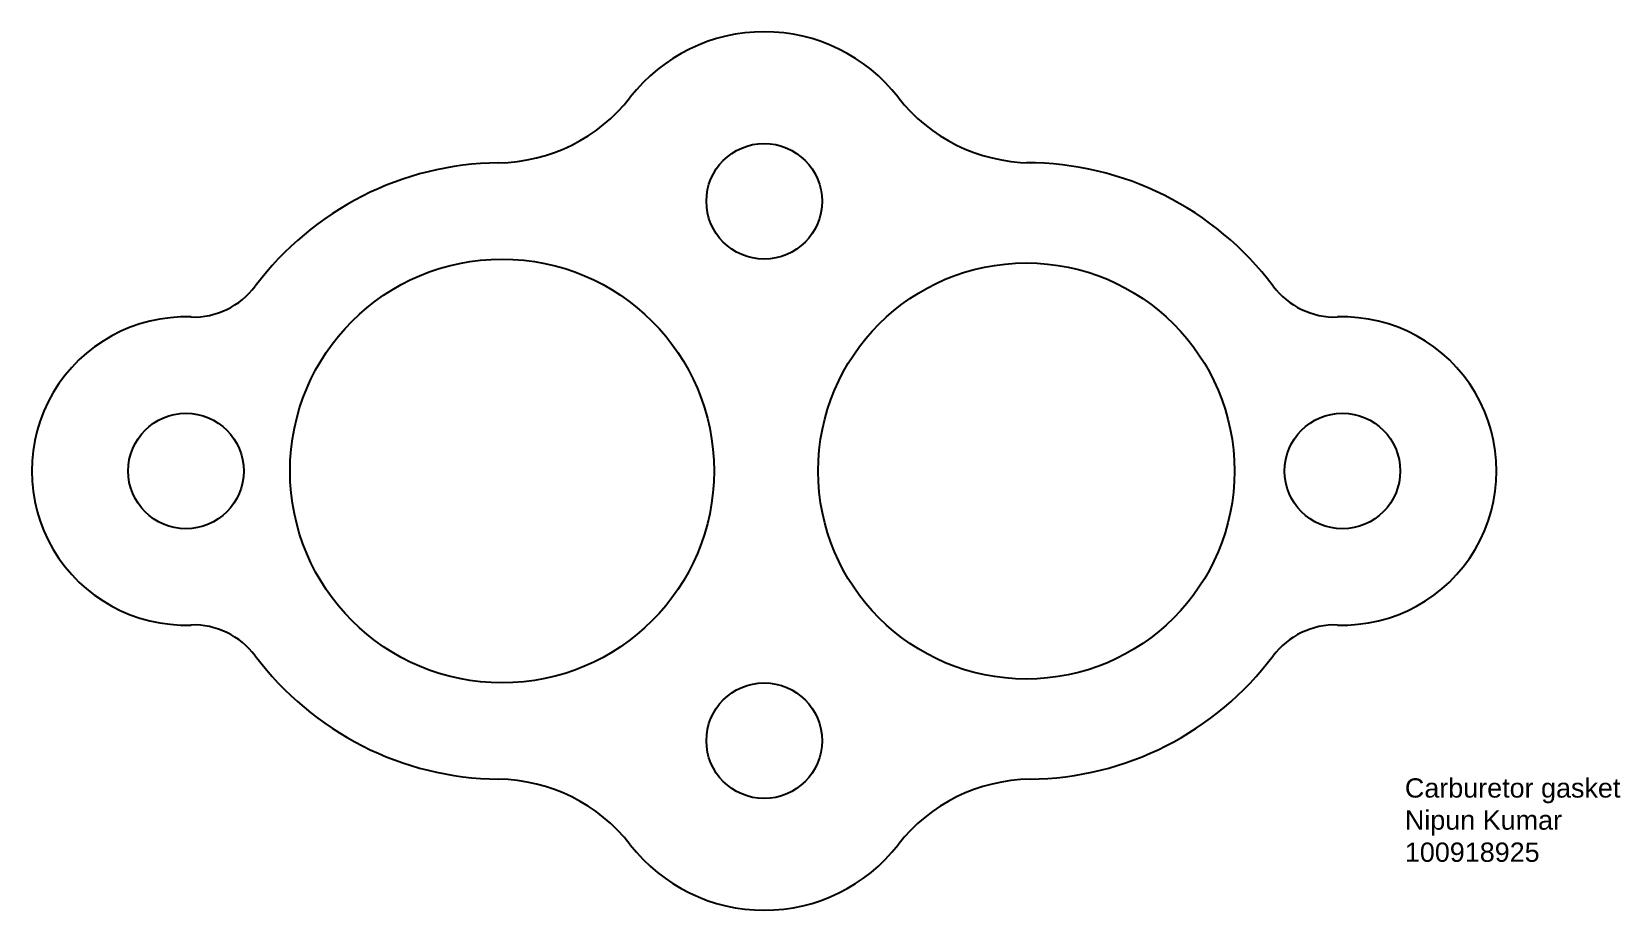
# Model space of a CAD drawing. Header units: inches. Extents: x 0.8 to 11.1, y 1.4 to 7.1.
import ezdxf

# ---------------------------------------------------------------- set-up
doc = ezdxf.new("R2010")
doc.units = ezdxf.units.IN
doc.header["$MEASUREMENT"] = 0
doc.styles.get("Standard").update_dxf_attribs({"font": 'arial.ttf'})

msp = doc.modelspace()

# ---------------------------------------------------------------- linework, layer by layer
msp.add_line((7.2, 6.25), (7.2, 6.25))
for centre, radius in [((5.5, 6), 0.375), ((3.8, 4.25), 1.375), ((7.2, 4.25), 1.35), ((1.75, 4.25), 0.375), ((9.25, 4.25), 0.375), ((5.5, 2.5), 0.375)]:
    msp.add_circle(centre, radius)
for centre, radius, start, end in [((5.5, 6), 1.1, 37.8455, 142.1545), ((3.763, 7.35), 1.1, 270.6888, 322.1545), ((7.237, 7.35), 1.1, 217.8455, 269.3112), ((3.8, 4.25), 2, 90.6888, 143.1534), ((7.2, 4.25), 2, 36.8466, 90), ((1.799, 5.749), 0.5, 268.1131, 323.1534), ((9.201, 5.749), 0.5, 216.8466, 271.8869), ((1.75, 4.25), 1, 88.1131, 271.8869), ((9.25, 4.25), 1, 268.1131, 91.8869), ((1.799, 2.751), 0.5, 36.8466, 91.8869), ((9.201, 2.751), 0.5, 88.1131, 143.1534), ((3.8, 4.25), 2, 216.8466, 269.3112), ((7.2, 4.25), 2, 270.6888, 323.1534), ((3.763, 1.15), 1.1, 37.8455, 89.3112), ((7.237, 1.15), 1.1, 90.6888, 142.1545), ((5.5, 2.5), 1.1, 217.8455, 322.1545)]:
    msp.add_arc(centre, radius, start, end)

# ---------------------------------------------------------------- texts
at = {"insert": (9.655, 2.256), "char_height": 0.125, "attachment_point": 1}
msp.add_mtext_dynamic_manual_height_columns('Carburetor gasket \\PNipun Kumar \\P100918925', width=4.51872, gutter_width=1, heights=[0], dxfattribs=at)

doc.saveas('drawing.dxf')
